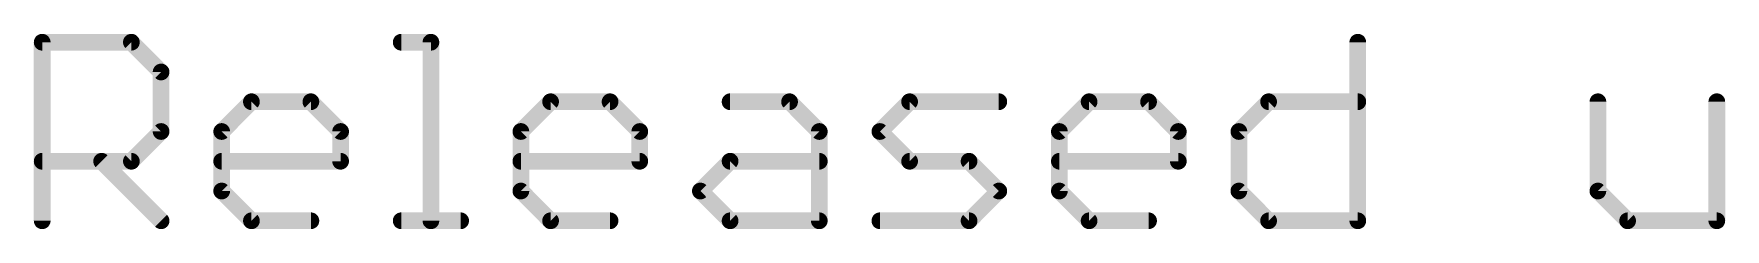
# Model space of a CAD drawing. Extents: x -9 to 103, y -21 to 20.
# Drawn here: x -3.81 to 11.62, y -15.24 to -13.46 of the extents above; entities that cross this region are included whole.
import ezdxf

# ---------------------------------------------------------------- set-up
doc = ezdxf.new("R2010")
doc.units = 0
doc.layers.add('51', color=53, linetype='CONTINUOUS')

msp = doc.modelspace()

# ---------------------------------------------------------------- linework, layer by layer
at = {"layer": '51', "const_width": 0.1524}
for points in [[(-3.7338, -15.1638), (-3.7338, -13.5368)], [(-3.7338, -13.5368), (-2.9203, -13.5368)], [(-2.9203, -13.5368), (-2.6491, -13.808)], [(-0.4595, -13.5368), (-0.1883, -13.5368)], [(-0.1883, -13.5368), (-0.1883, -15.1638)], [(8.2652, -13.5368), (8.2652, -15.1638)], [(-2.6491, -13.808), (-2.6491, -14.3503)], [(-2.0966, -14.3503), (-1.8255, -14.0791)], [(-1.8255, -14.0791), (-1.2832, -14.0791)], [(-1.2832, -14.0791), (-1.012, -14.3503)], [(0.632, -14.3503), (0.9031, -14.0791)], [(0.9031, -14.0791), (1.4454, -14.0791)], [(1.4454, -14.0791), (1.7166, -14.3503)], [(2.5403, -14.0791), (3.0826, -14.0791)], [(3.0826, -14.0791), (3.3538, -14.3503)], [(3.9063, -14.3503), (4.1774, -14.0791)], [(4.1774, -14.0791), (4.9909, -14.0791)], [(5.5434, -14.3503), (5.8146, -14.0791)], [(5.8146, -14.0791), (6.3569, -14.0791)], [(6.3569, -14.0791), (6.6281, -14.3503)], [(7.1806, -14.3503), (7.4517, -14.0791)], [(7.4517, -14.0791), (8.2652, -14.0791)], [(10.4549, -14.0791), (10.4549, -14.8926)], [(11.5395, -15.1638), (11.5395, -14.0791)], [(-2.6491, -14.3503), (-2.9203, -14.6215)], [(-2.0966, -14.8926), (-2.0966, -14.3503)], [(-1.012, -14.3503), (-1.012, -14.6215)], [(0.632, -14.8926), (0.632, -14.3503)], [(1.7166, -14.3503), (1.7166, -14.6215)], [(3.3538, -14.3503), (3.3538, -15.1638)], [(4.1774, -14.6215), (3.9063, -14.3503)], [(5.5434, -14.8926), (5.5434, -14.3503)], [(6.6281, -14.3503), (6.6281, -14.6215)], [(7.1806, -14.8926), (7.1806, -14.3503)], [(-2.9203, -14.6215), (-3.7338, -14.6215)], [(-3.1915, -14.6215), (-2.6491, -15.1638)], [(-1.012, -14.6215), (-2.0966, -14.6215)], [(1.7166, -14.6215), (0.632, -14.6215)], [(2.2691, -14.8926), (2.5403, -14.6215)], [(2.5403, -14.6215), (3.3538, -14.6215)], [(4.7198, -14.6215), (4.1774, -14.6215)], [(4.9909, -14.8926), (4.7198, -14.6215)], [(6.6281, -14.6215), (5.5434, -14.6215)], [(-1.8255, -15.1638), (-2.0966, -14.8926)], [(0.9031, -15.1638), (0.632, -14.8926)], [(2.5403, -15.1638), (2.2691, -14.8926)], [(4.7198, -15.1638), (4.9909, -14.8926)], [(5.8146, -15.1638), (5.5434, -14.8926)], [(7.4517, -15.1638), (7.1806, -14.8926)], [(10.4549, -14.8926), (10.7261, -15.1638)], [(-1.2832, -15.1638), (-1.8255, -15.1638)], [(-0.4595, -15.1638), (0.0828, -15.1638)], [(1.4454, -15.1638), (0.9031, -15.1638)], [(3.3538, -15.1638), (2.5403, -15.1638)], [(3.9063, -15.1638), (4.7198, -15.1638)], [(6.3569, -15.1638), (5.8146, -15.1638)], [(8.2652, -15.1638), (7.4517, -15.1638)], [(10.7261, -15.1638), (11.5395, -15.1638)]]:
    msp.add_lwpolyline(points, dxfattribs=at)
at = {"layer": '51', "const_width": 0.0762}
for points in [[(-3.6957, -13.5368, 1), (-3.7719, -13.5368)], [(-3.7338, -13.4987, 1), (-3.7338, -13.5749)], [(-2.8934, -13.5099, 1), (-2.9472, -13.5638)], [(-2.9203, -13.5749, 1), (-2.9203, -13.4987)], [(-0.4595, -13.4987, 1), (-0.4595, -13.5749)], [(-0.1502, -13.5368, 1), (-0.2264, -13.5368)], [(-0.1883, -13.5749, 1), (-0.1883, -13.4987)], [(8.3033, -13.5368, 1), (8.2271, -13.5368)], [(-2.611, -13.808, 1), (-2.6872, -13.808)], [(-2.6761, -13.8349, 1), (-2.6222, -13.781)], [(-1.8255, -14.041, 1), (-1.8255, -14.1172)], [(-1.7985, -14.1061, 1), (-1.8524, -14.0522)], [(-1.2562, -14.0522, 1), (-1.3101, -14.1061)], [(-1.2832, -14.1172, 1), (-1.2832, -14.041)], [(0.9031, -14.041, 1), (0.9031, -14.1172)], [(0.9301, -14.1061, 1), (0.8762, -14.0522)], [(1.4724, -14.0522, 1), (1.4185, -14.1061)], [(1.4454, -14.1172, 1), (1.4454, -14.041)], [(2.5403, -14.041, 1), (2.5403, -14.1172)], [(3.1095, -14.0522, 1), (3.0557, -14.1061)], [(3.0826, -14.1172, 1), (3.0826, -14.041)], [(4.1774, -14.041, 1), (4.1774, -14.1172)], [(4.2044, -14.1061, 1), (4.1505, -14.0522)], [(4.9909, -14.1172, 1), (4.9909, -14.041)], [(5.8146, -14.041, 1), (5.8146, -14.1172)], [(5.8415, -14.1061, 1), (5.7876, -14.0522)], [(6.3839, -14.0522, 1), (6.33, -14.1061)], [(6.3569, -14.1172, 1), (6.3569, -14.041)], [(7.4517, -14.041, 1), (7.4517, -14.1172)], [(7.4787, -14.1061, 1), (7.4248, -14.0522)], [(8.2652, -14.1172, 1), (8.2652, -14.041)], [(10.493, -14.0791, 1), (10.4168, -14.0791)], [(11.5776, -14.0791, 1), (11.5014, -14.0791)], [(-2.6872, -14.3503, 1), (-2.611, -14.3503)], [(-2.6222, -14.3772, 1), (-2.6761, -14.3234)], [(-2.0585, -14.3503, 1), (-2.1347, -14.3503)], [(-2.1236, -14.3234, 1), (-2.0697, -14.3772)], [(-0.9739, -14.3503, 1), (-1.0501, -14.3503)], [(-1.0389, -14.3772, 1), (-0.985, -14.3234)], [(0.6701, -14.3503, 1), (0.5938, -14.3503)], [(0.605, -14.3234, 1), (0.6589, -14.3772)], [(1.7547, -14.3503, 1), (1.6785, -14.3503)], [(1.6897, -14.3772, 1), (1.7436, -14.3234)], [(3.3919, -14.3503, 1), (3.3157, -14.3503)], [(3.3268, -14.3772, 1), (3.3807, -14.3234)], [(3.9332, -14.3234, 1), (3.8793, -14.3772)], [(3.8793, -14.3234, 1), (3.9332, -14.3772)], [(5.5815, -14.3503, 1), (5.5053, -14.3503)], [(5.5165, -14.3234, 1), (5.5704, -14.3772)], [(6.6662, -14.3503, 1), (6.59, -14.3503)], [(6.6011, -14.3772, 1), (6.655, -14.3234)], [(7.2187, -14.3503, 1), (7.1425, -14.3503)], [(7.1536, -14.3234, 1), (7.2075, -14.3772)], [(-3.7338, -14.5834, 1), (-3.7338, -14.6596)], [(-3.1645, -14.5945, 1), (-3.2184, -14.6484)], [(-2.9472, -14.5945, 1), (-2.8934, -14.6484)], [(-2.9203, -14.6596, 1), (-2.9203, -14.5834)], [(-2.0966, -14.5834, 1), (-2.0966, -14.6596)], [(-1.0501, -14.6215, 1), (-0.9739, -14.6215)], [(-1.012, -14.6596, 1), (-1.012, -14.5834)], [(0.632, -14.5834, 1), (0.632, -14.6596)], [(1.6785, -14.6215, 1), (1.7547, -14.6215)], [(1.7166, -14.6596, 1), (1.7166, -14.5834)], [(2.5403, -14.5834, 1), (2.5403, -14.6596)], [(2.5672, -14.6484, 1), (2.5133, -14.5945)], [(3.3538, -14.6596, 1), (3.3538, -14.5834)], [(4.1774, -14.5834, 1), (4.1774, -14.6596)], [(4.1505, -14.6484, 1), (4.2044, -14.5945)], [(4.7467, -14.5945, 1), (4.6928, -14.6484)], [(4.7198, -14.6596, 1), (4.7198, -14.5834)], [(5.5434, -14.5834, 1), (5.5434, -14.6596)], [(6.59, -14.6215, 1), (6.6662, -14.6215)], [(6.6281, -14.6596, 1), (6.6281, -14.5834)], [(-2.0697, -14.8657, 1), (-2.1236, -14.9196)], [(-2.1347, -14.8926, 1), (-2.0585, -14.8926)], [(0.6589, -14.8657, 1), (0.605, -14.9196)], [(0.5938, -14.8926, 1), (0.6701, -14.8926)], [(2.296, -14.8657, 1), (2.2422, -14.9196)], [(2.2422, -14.8657, 1), (2.296, -14.9196)], [(5.0179, -14.9196, 1), (4.964, -14.8657)], [(4.964, -14.9196, 1), (5.0179, -14.8657)], [(5.5704, -14.8657, 1), (5.5165, -14.9196)], [(5.5053, -14.8926, 1), (5.5815, -14.8926)], [(7.2075, -14.8657, 1), (7.1536, -14.9196)], [(7.1425, -14.8926, 1), (7.2187, -14.8926)], [(10.4818, -14.8657, 1), (10.4279, -14.9196)], [(10.4168, -14.8926, 1), (10.493, -14.8926)], [(-2.6761, -15.1907, 1), (-2.6222, -15.1369)], [(-1.8255, -15.1257, 1), (-1.8255, -15.2019)], [(-1.8524, -15.1907, 1), (-1.7985, -15.1369)], [(-1.2832, -15.2019, 1), (-1.2832, -15.1257)], [(-0.4595, -15.1257, 1), (-0.4595, -15.2019)], [(0.0828, -15.2019, 1), (0.0828, -15.1257)], [(0.9031, -15.1257, 1), (0.9031, -15.2019)], [(0.8762, -15.1907, 1), (0.9301, -15.1369)], [(1.4454, -15.2019, 1), (1.4454, -15.1257)], [(2.5403, -15.1257, 1), (2.5403, -15.2019)], [(2.5133, -15.1907, 1), (2.5672, -15.1369)], [(3.3538, -15.2019, 1), (3.3538, -15.1257)], [(3.9063, -15.1257, 1), (3.9063, -15.2019)], [(4.6928, -15.1369, 1), (4.7467, -15.1907)], [(4.7198, -15.2019, 1), (4.7198, -15.1257)], [(5.8146, -15.1257, 1), (5.8146, -15.2019)], [(5.7876, -15.1907, 1), (5.8415, -15.1369)], [(6.3569, -15.2019, 1), (6.3569, -15.1257)], [(7.4517, -15.1257, 1), (7.4517, -15.2019)], [(7.4248, -15.1907, 1), (7.4787, -15.1369)], [(8.2652, -15.2019, 1), (8.2652, -15.1257)], [(10.7261, -15.1257, 1), (10.7261, -15.2019)], [(10.6991, -15.1907, 1), (10.753, -15.1369)], [(11.5395, -15.2019, 1), (11.5395, -15.1257)], [(-3.7719, -15.1638, 1), (-3.6957, -15.1638)], [(-0.2264, -15.1638, 1), (-0.1502, -15.1638)], [(3.3157, -15.1638, 1), (3.3919, -15.1638)], [(8.2271, -15.1638, 1), (8.3033, -15.1638)], [(11.5014, -15.1638, 1), (11.5776, -15.1638)]]:
    msp.add_lwpolyline(points, format="xyb", dxfattribs=at)

doc.saveas('drawing.dxf')
